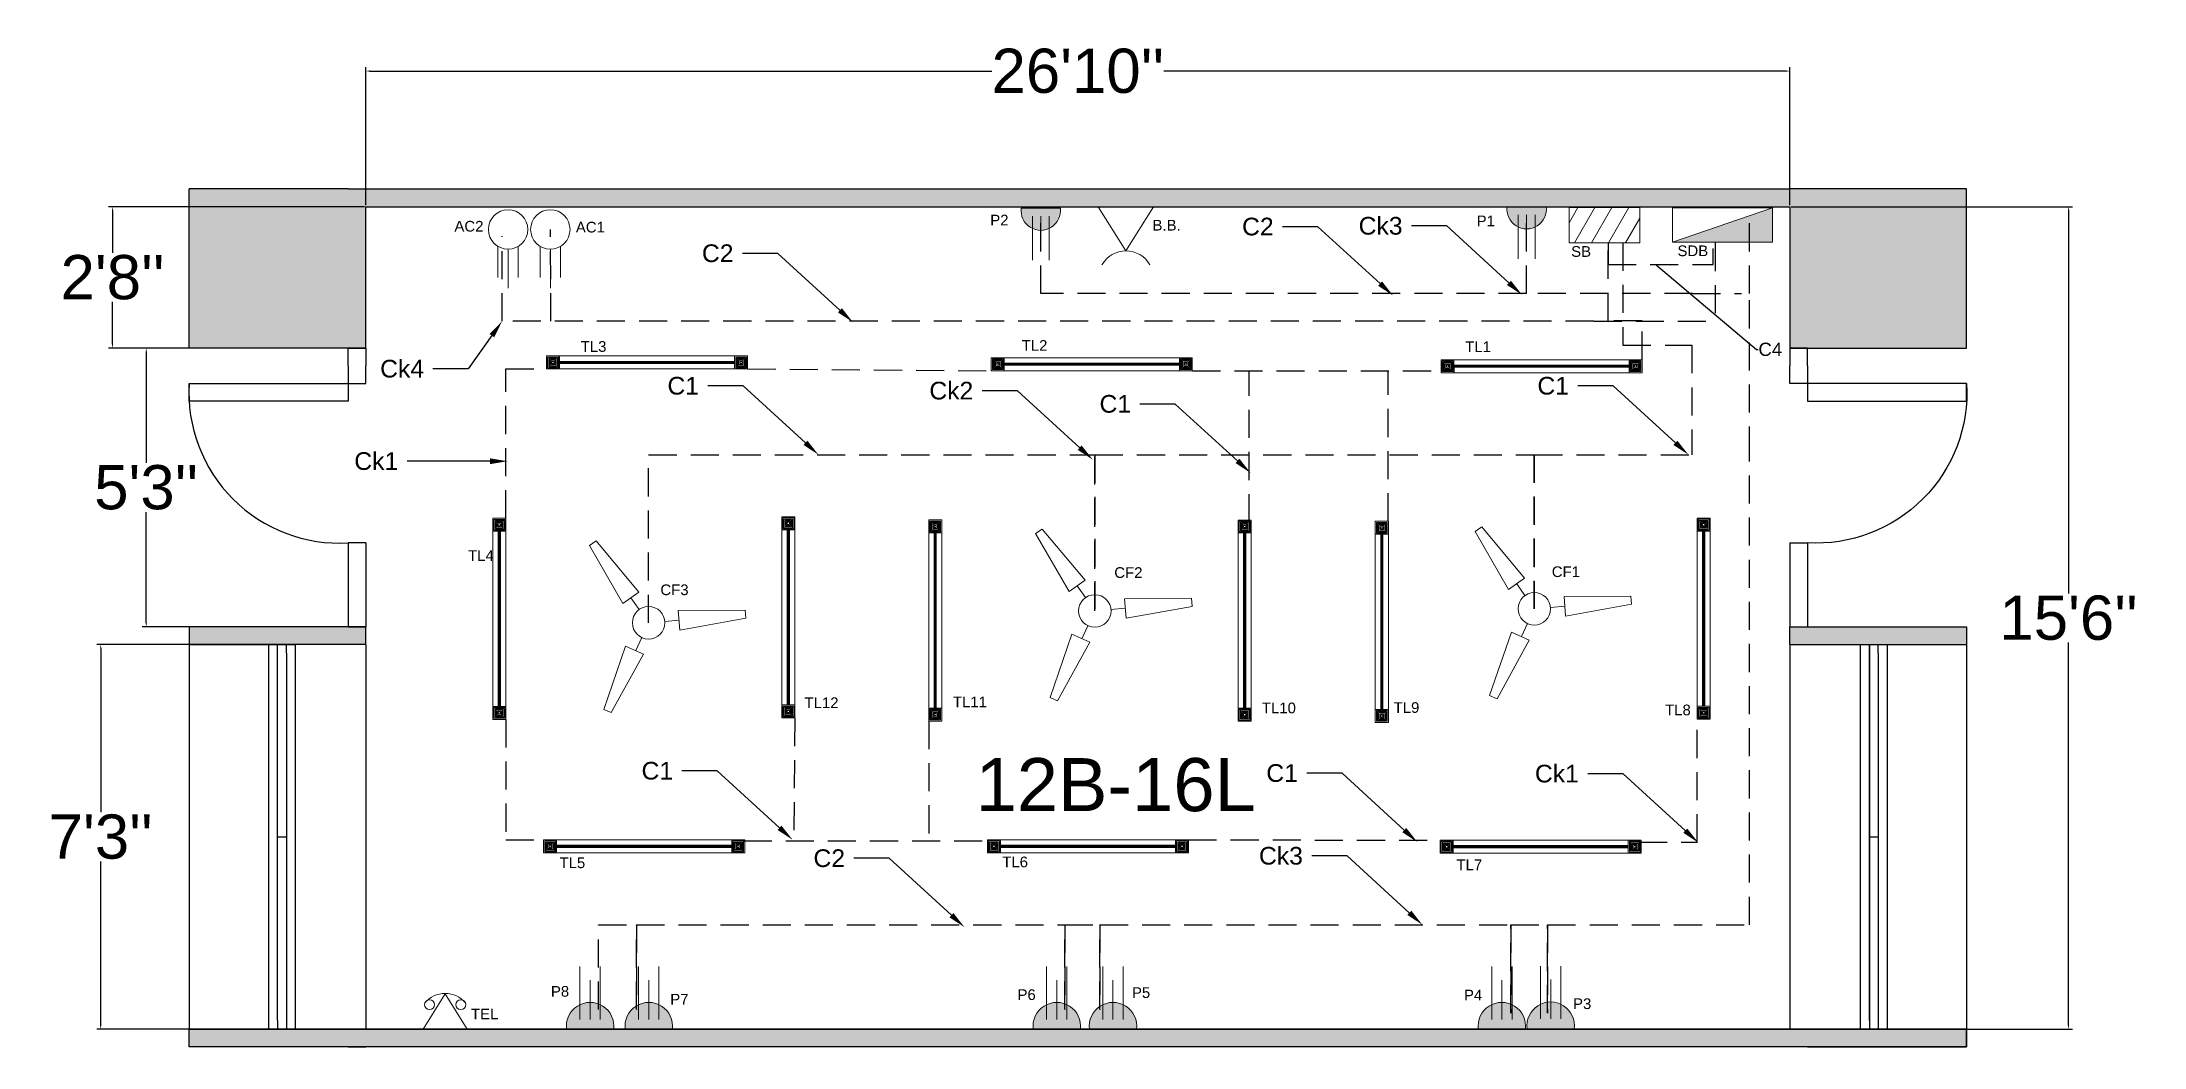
# Model space of a CAD drawing. Header units: feet. Extents: x 1478 to 1954, y 1211 to 1438.
import ezdxf
from ezdxf import colors
from ezdxf.entities.mleader import LeaderData, LeaderLine
from ezdxf.math import Vec2, Vec3

# ---------------------------------------------------------------- set-up
doc = ezdxf.new("R2010")
doc.units = ezdxf.units.FT
doc.header["$MEASUREMENT"] = 0
doc.linetypes.add('HIDDEN', pattern=[9.525, 6.35, -3.175])
for name, color, linetype in [('Beam', 210, 'Continuous'), ('Door', 11, 'Continuous'), ('Hatch', 70, 'Continuous'), ('Text', 7, 'Continuous'), ('Window', 51, 'Continuous'), ('Wire', 33, 'HIDDEN')]:
    doc.layers.add(name, color=color, linetype=linetype)
doc.layers.add('E. Fixture', color=6, linetype='Continuous', lineweight=20)
doc.styles.get("Standard").update_dxf_attribs({"font": 'arial.ttf'})
doc.dimstyles.get("Standard").update_dxf_attribs({"dimscale": 5, "dimtxt": 2, "dimasz": 0.18, "dimexe": 0.18, "dimexo": 0.0625, "dimgap": 0.09, "dimtad": 0, "dimtih": 1, "dimtoh": 1, "dimdec": 4, "dimzin": 0, "dimdsep": 46, "dimtxsty": 'Standard', "dimcen": 0.09, "dimadec": 0, "dimazin": 0, "dimtfac": 1, "dimtdec": 4, "dimtofl": 0, "dimtmove": 0, "dimatfit": 3, "dimfxl": 1, "dimtolj": 1, "dimtzin": 0, "dimarcsym": 0})

# ---------------------------------------------------------------- blocks, each defined once
blk = doc.blocks.new('Window')
at = {"layer": 'Window'}
for p, q in [((1999.72, 1649.65), (2086.72, 1649.65)), ((1999.72, 1643.65), (1999.72, 1649.65)), ((2086.72, 1649.65), (2086.72, 1643.65)), ((2001.72, 1647.65), (1999.72, 1647.65)), ((2001.72, 1645.65), (1999.72, 1645.65)), ((2001.72, 1647.65), (2084.72, 1647.65)), ((2084.72, 1645.65), (2001.72, 1645.65)), ((2043.22, 1647.65), (2043.22, 1645.65)), ((2084.72, 1647.65), (2086.72, 1647.65)), ((2084.72, 1645.65), (2086.72, 1645.65)), ((2086.72, 1643.65), (1999.72, 1643.65))]:
    blk.add_line(p, q, dxfattribs=at)
blk = doc.blocks.new('Door')
at = {"layer": 'Door'}
for p, q in [((2234.44, 1726.24), (2234.44, 1730.25)), ((2234.44, 1730.25), (2238.44, 1730.25)), ((2234.44, 1726.24), (2234.44, 1722.24)), ((2238.44, 1730.25), (2238.44, 1726.24)), ((2238.44, 1722.24), (2238.44, 1726.24)), ((2198.44, 1718.24), (2198.44, 1722.24)), ((2198.44, 1722.24), (2234.44, 1722.24)), ((2234.44, 1722.24), (2238.44, 1722.24)), ((2234.44, 1722.24), (2234.44, 1718.24)), ((2234.44, 1718.24), (2198.44, 1718.24)), ((2238.44, 1686.24), (2234.44, 1686.24)), ((2234.44, 1686.24), (2234.44, 1682.24)), ((2238.44, 1686.24), (2238.44, 1682.24)), ((2234.44, 1682.24), (2234.44, 1667.25)), ((2238.44, 1682.24), (2238.44, 1667.25)), ((2238.44, 1667.25), (2234.44, 1667.25))]:
    blk.add_line(p, q, dxfattribs=at)
blk.add_arc((2232.44, 1720.24), 34.06, 176.6335, 273.3665, dxfattribs=at)
blk = doc.blocks.new('05')
at = {"layer": 'E. Fixture'}
blk.add_hatch(color=256, dxfattribs=at).paths.add_polyline_path([(27124.32, -3822.56), (27124.32, -3814.56, 1.138442)])
for p, q in [((27122.65, -3816.83), (27113.67, -3816.83)), ((27124.32, -3822.56), (27124.32, -3814.56)), ((27122.65, -3820.28), (27113.67, -3820.28)), ((27122.65, -3818.56), (27115.97, -3818.56))]:
    blk.add_line(p, q, dxfattribs=at)
blk.add_arc((27123.8, -3818.56), 4.03, 82.5917, 277.4083, dxfattribs=at)
blk = doc.blocks.new('ty')
at = {"layer": 'E. Fixture'}
for p, q in [((26271.05, -3659.09), (26277.05, -3655.34)), ((26277.05, -3662.84), (26277.05, -3655.34)), ((26271.05, -3659.09), (26277.05, -3662.84))]:
    blk.add_line(p, q, dxfattribs=at)
for centre in [(26272.88, -3656.43), (26272.88, -3661.74)]:
    blk.add_circle(centre, 0.844, dxfattribs=at)
blk.add_arc((26275.48, -3659.09), 4.5, 130.0197, 229.9803, dxfattribs=at)
blk = doc.blocks.new('C')
at = {"layer": 'E. Fixture'}
blk.add_hatch(color=256, dxfattribs=at).paths.add_polyline_path([(27131.11, -3595.1), (27140.34, -3595.1), (27140.34, -3591.94)])
blk.add_line((27140.34, -3591.94), (27131.11, -3595.1), dxfattribs=at)
blk.add_lwpolyline([(27131.11, -3591.94), (27140.34, -3591.94), (27140.34, -3595.1), (27131.11, -3595.1), (27131.11, -3591.94)], dxfattribs=at)
blk = doc.blocks.new('*D23')
at = {"color": 0, "lineweight": -2, "transparency": 16777216}
for p, q in [((1873.97, 1401.01), (1937.61, 1401.01)), ((1936.71, 1400.11), (1936.71, 1313.56)), ((1936.7, 1215.91), (1936.71, 1302.45)), ((1873.96, 1215.01), (1937.6, 1215.01))]:
    blk.add_line(p, q, dxfattribs=at)
at = {"color": 0, "transparency": 16777216}
for points in [[(1936.56, 1400.11), (1936.86, 1400.11), (1936.71, 1401.01)], [(1936.55, 1215.91), (1936.85, 1215.91), (1936.7, 1215.01)]]:
    blk.add_solid(points, dxfattribs=at)
at = {"layer": 'Defpoints', "color": 0, "transparency": 16777216}
for p in [(1873.66, 1401.01), (1873.65, 1215.01), (1936.7, 1215.01)]:
    blk.add_point(p, dxfattribs=at)
at = {"color": 0, "transparency": 16777216, "insert": (1936.71, 1308.01), "char_height": 10, "attachment_point": 5}
blk.add_mtext("\\A1;15'6''", dxfattribs=at)
blk = doc.blocks.new('*D24')
at = {"color": 0, "lineweight": -2, "transparency": 16777216}
for p, q in [((1551.66, 1401.32), (1551.66, 1432.57)), ((1552.56, 1431.67), (1693.2, 1431.67)), ((1872.76, 1431.67), (1732.11, 1431.67)), ((1873.66, 1401.32), (1873.66, 1432.57))]:
    blk.add_line(p, q, dxfattribs=at)
at = {"color": 0, "transparency": 16777216}
for points in [[(1552.56, 1431.82), (1552.56, 1431.52), (1551.66, 1431.67)], [(1872.76, 1431.82), (1872.76, 1431.52), (1873.66, 1431.67)]]:
    blk.add_solid(points, dxfattribs=at)
at = {"layer": 'Defpoints', "color": 0, "transparency": 16777216}
for p in [(1873.66, 1431.67), (1551.66, 1401.01), (1873.66, 1401.01)]:
    blk.add_point(p, dxfattribs=at)
at = {"color": 0, "transparency": 16777216, "insert": (1712.66, 1431.67), "char_height": 10, "attachment_point": 5}
blk.add_mtext("\\A1;26'10''", dxfattribs=at)
blk = doc.blocks.new('*D25')
at = {"color": 0, "lineweight": -2, "transparency": 16777216}
for p, q in [((1551.34, 1401.01), (1493.45, 1401.01)), ((1494.35, 1400.11), (1494.35, 1390.57)), ((1494.35, 1369.91), (1494.35, 1379.46)), ((1551.34, 1369.01), (1493.45, 1369.01))]:
    blk.add_line(p, q, dxfattribs=at)
at = {"color": 0, "transparency": 16777216}
for points in [[(1494.2, 1400.11), (1494.5, 1400.11), (1494.35, 1401.01)], [(1494.2, 1369.91), (1494.5, 1369.91), (1494.35, 1369.01)]]:
    blk.add_solid(points, dxfattribs=at)
at = {"layer": 'Defpoints', "color": 0, "transparency": 16777216}
for p in [(1551.66, 1401.01), (1494.35, 1369.01), (1551.66, 1369.01)]:
    blk.add_point(p, dxfattribs=at)
at = {"color": 0, "transparency": 16777216, "insert": (1494.35, 1385.01), "char_height": 10, "attachment_point": 5}
blk.add_mtext("\\A1;2'8''", dxfattribs=at)
blk = doc.blocks.new('*D26')
at = {"color": 0, "lineweight": -2, "transparency": 16777216}
for p, q in [((1551.34, 1302.01), (1490.76, 1302.01)), ((1491.66, 1301.11), (1491.66, 1264.07)), ((1491.66, 1215.91), (1491.66, 1252.95)), ((1551.34, 1215.01), (1490.76, 1215.01))]:
    blk.add_line(p, q, dxfattribs=at)
at = {"color": 0, "transparency": 16777216}
for points in [[(1491.51, 1301.11), (1491.81, 1301.11), (1491.66, 1302.01)], [(1491.51, 1215.91), (1491.81, 1215.91), (1491.66, 1215.01)]]:
    blk.add_solid(points, dxfattribs=at)
at = {"layer": 'Defpoints', "color": 0, "transparency": 16777216}
for p in [(1551.66, 1302.01), (1491.66, 1215.01), (1551.66, 1215.01)]:
    blk.add_point(p, dxfattribs=at)
at = {"color": 0, "transparency": 16777216, "insert": (1491.66, 1258.51), "char_height": 10, "attachment_point": 5}
blk.add_mtext("\\A1;7'3''", dxfattribs=at)
blk = doc.blocks.new('*D27')
at = {"color": 0, "lineweight": -2, "transparency": 16777216}
for p, q in [((1551.34, 1369.01), (1501.06, 1369.01)), ((1501.96, 1368.11), (1501.96, 1343.07)), ((1501.96, 1306.91), (1501.96, 1331.95)), ((1551.34, 1306.01), (1501.06, 1306.01))]:
    blk.add_line(p, q, dxfattribs=at)
at = {"color": 0, "transparency": 16777216}
for points in [[(1501.81, 1368.11), (1502.11, 1368.11), (1501.96, 1369.01)], [(1501.81, 1306.91), (1502.11, 1306.91), (1501.96, 1306.01)]]:
    blk.add_solid(points, dxfattribs=at)
at = {"layer": 'Defpoints', "color": 0, "transparency": 16777216}
for p in [(1551.66, 1369.01), (1501.96, 1306.01), (1551.66, 1306.01)]:
    blk.add_point(p, dxfattribs=at)
at = {"color": 0, "transparency": 16777216, "insert": (1501.96, 1337.51), "char_height": 10, "attachment_point": 5}
blk.add_mtext("\\A1;5'3''", dxfattribs=at)
blk = doc.blocks.new('oo')
at = {"layer": 'E. Fixture', "lineweight": 15}
for p, q in [((755.23, 589.1), (809.18, 589.1)), ((755.23, 589.03), (809.18, 589.03)), ((755.23, 588.97), (809.18, 588.97)), ((755.23, 588.9), (809.18, 588.9)), ((755.23, 588.77), (809.18, 588.77)), ((755.23, 588.63), (809.18, 588.63)), ((755.23, 588.57), (809.18, 588.57)), ((755.23, 588.5), (809.18, 588.5)), ((755.23, 588.43), (809.18, 588.43)), ((755.23, 588.43), (809.18, 588.43))]:
    blk.add_line(p, q, dxfattribs=at)
at = {"layer": 'E. Fixture', "color": 5, "lineweight": 15}
blk.add_lwpolyline([(751.23, 590.77), (813.18, 590.77), (813.18, 586.76), (751.23, 586.76), (751.23, 590.77)], dxfattribs=at)
at = {"layer": 'Hatch', "lineweight": 15}
for points in [[(751.23, 590.77), (755.23, 590.77), (755.23, 586.76), (751.23, 586.76)], [(751.56, 590.43), (754.89, 590.43), (754.89, 587.1), (751.56, 587.1)], [(751.89, 590.1), (754.56, 590.1), (754.56, 587.43), (751.89, 587.43)], [(752.23, 589.77), (754.23, 589.77), (754.23, 587.76), (752.23, 587.76)], [(752.56, 589.43), (753.89, 589.43), (753.89, 588.1), (752.56, 588.1)], [(813.18, 590.77), (809.18, 590.77), (809.18, 586.76), (813.18, 586.76)], [(812.85, 590.43), (809.51, 590.43), (809.51, 587.1), (812.85, 587.1)], [(812.52, 590.1), (809.85, 590.1), (809.85, 587.43), (812.52, 587.43)], [(812.18, 589.77), (810.18, 589.77), (810.18, 587.76), (812.18, 587.76)], [(811.85, 589.43), (810.52, 589.43), (810.52, 588.1), (811.85, 588.1)], [(752.89, 589.1), (753.56, 589.1), (753.56, 588.43), (752.89, 588.43)], [(811.52, 589.1), (810.85, 589.1), (810.85, 588.43), (811.52, 588.43)]]:
    blk.add_lwpolyline(points, close=True, dxfattribs=at)
blk = doc.blocks.new('S')
at = {"layer": 'E. Fixture'}
for p, q in [((27102.47, -3564.52), (27101.37, -3580.67)), ((27104.44, -3564.49), (27102.47, -3564.52)), ((27104.44, -3564.49), (27106.12, -3580.63)), ((27106.12, -3580.63), (27101.37, -3580.67)), ((27103.45, -3584.14), (27103.45, -3580.66)), ((27082.54, -3599.02), (27095.82, -3589.69)), ((27095.82, -3589.69), (27098.17, -3593.81)), ((27100.04, -3590.05), (27097.02, -3591.79)), ((27106.86, -3590.05), (27109.88, -3591.79)), ((27111.08, -3589.69), (27108.73, -3593.81)), ((27124.36, -3599.02), (27111.08, -3589.69)), ((27083.52, -3600.72), (27098.17, -3593.81)), ((27123.38, -3600.72), (27108.73, -3593.81)), ((27082.54, -3599.02), (27083.52, -3600.72)), ((27124.36, -3599.02), (27123.38, -3600.72))]:
    blk.add_line(p, q, dxfattribs=at)
blk.add_circle((27103.45, -3588.08), 3.94, dxfattribs=at)

msp = doc.modelspace()

# ---------------------------------------------------------------- hatches: boundary and pattern name
at = {"layer": 'E. Fixture', "lineweight": 5}
h = msp.add_hatch(dxfattribs=at)
h.set_pattern_fill('ANSI31', color=256, scale=26.668912, angle=15, style=0)
h.set_pattern_definition([(60, (-69007.819, 8831.1427), (-2.88699442, 1.666807), [])])
h.paths.add_polyline_path([(1823.73263, 1392.85216), (1839.73398, 1392.85216), (1839.73398, 1400.85283), (1823.73263, 1400.85283)])
at = {"layer": 'Hatch'}
h = msp.add_hatch(color=256, dxfattribs=at)
h.dxf.hatch_style = 1
h.paths.add_polyline_path([(1551.657, 1401.01191), (1873.657, 1401.01191), (1873.657, 1369.01191), (1877.657, 1369.01191), (1913.657, 1369.01191), (1913.657, 1405.01191), (1879.9238, 1405.01191), (1877.657, 1405.01191), (1873.657, 1405.01191), (1551.657, 1405.01191), (1547.657, 1405.01191), (1511.65558, 1405.01191), (1511.65607, 1369.01191), (1547.65558, 1369.01191), (1551.657, 1369.01191), (1551.657, 1372.01191)])
h = msp.add_hatch(color=256, dxfattribs=at)
h.dxf.hatch_style = 1
h.paths.add_polyline_path([(1913.657, 1306.01191), (1877.657, 1306.01191), (1873.657, 1306.01191), (1873.65662, 1302.01191), (1913.657, 1302.01191)])
h.paths.add_polyline_path([(1551.657, 1306.01191), (1547.657, 1306.01191), (1511.657, 1306.01191), (1511.657, 1302.01191), (1529.657, 1302.01191), (1535.657, 1302.01191), (1551.657, 1302.01191)])
h = msp.add_hatch(color=256, dxfattribs=at)
h.dxf.hatch_style = 1
h.paths.add_polyline_path([(1913.657, 1215.01191), (1895.65595, 1215.01191), (1895.65595, 1215.01105), (1889.65595, 1215.01105), (1511.657, 1215.01191), (1511.657, 1211.01191), (1913.657, 1211.01191)])

# ---------------------------------------------------------------- linework, layer by layer
for p, q in [((1547.657, 1405.01191), (1547.657, 1405.01191)), ((1547.657, 1405.01191), (1551.657, 1405.01191)), ((1551.657, 1405.01191), (1873.657, 1405.01191)), ((1877.657, 1405.01191), (1873.657, 1405.01191)), ((1551.657, 1401.01191), (1873.657, 1401.01191)), ((1551.657, 1372.01191), (1551.657, 1401.01191)), ((1873.657, 1401.01191), (1873.657, 1369.01191)), ((1551.657, 1369.01191), (1551.657, 1372.01191)), ((1547.657, 1369.01191), (1551.657, 1369.01191)), ((1873.657, 1369.01191), (1877.657, 1369.01191)), ((1547.657, 1306.01191), (1511.657, 1306.01191)), ((1511.657, 1306.01191), (1511.657, 1302.01191)), ((1547.657, 1306.01191), (1551.657, 1306.01191)), ((1551.657, 1302.01191), (1551.657, 1306.01191)), ((1873.65662, 1302.01191), (1873.657, 1306.01191)), ((1873.657, 1306.01191), (1877.657, 1306.01191)), ((1877.657, 1306.01191), (1913.657, 1306.01191)), ((1913.657, 1306.01191), (1913.657, 1302.01191)), ((1511.657, 1302.01191), (1529.657, 1302.01191)), ((1529.657, 1215.01191), (1529.657, 1302.01191)), ((1551.657, 1302.01191), (1529.657, 1302.01191)), ((1873.65662, 1302.01191), (1913.657, 1302.01191)), ((1891.65662, 1302.01199), (1891.657, 1215.01199)), ((1511.657, 1211.01191), (1511.657, 1215.01191)), ((1529.657, 1215.01191), (1511.657, 1215.01191)), ((1511.657, 1215.01191), (1913.657, 1215.01191)), ((1511.657, 1211.01191), (1511.657, 1215.01191)), ((1551.657, 1215.01191), (1535.65741, 1215.01107)), ((1873.657, 1215.01191), (1551.657, 1215.01191)), ((1913.657, 1215.01191), (1873.657, 1215.01191)), ((1913.657, 1211.01191), (1913.657, 1215.01191)), ((1913.657, 1215.01191), (1913.657, 1211.01191)), ((1547.657, 1211.01191), (1511.657, 1211.01191)), ((1913.657, 1211.01191), (1511.657, 1211.01191)), ((1547.657, 1211.01191), (1551.657, 1211.01191)), ((1873.657, 1211.01191), (1551.657, 1211.01191)), ((1877.657, 1211.01191), (1873.657, 1211.01191)), ((1877.657, 1211.01191), (1913.657, 1211.01191))]:
    msp.add_line(p, q)
at = {"layer": 'Beam'}
for p, q in [((1547.657, 1405.01191), (1511.65558, 1405.01191)), ((1511.65607, 1369.01191), (1511.65558, 1405.01191)), ((1879.9238, 1405.01191), (1877.657, 1405.01191)), ((1913.657, 1405.01191), (1879.9238, 1405.01191)), ((1913.657, 1369.01191), (1913.657, 1405.01191)), ((1547.65558, 1369.01191), (1511.65607, 1369.01191)), ((1877.657, 1369.01191), (1913.657, 1369.01191)), ((1511.657, 1302.01191), (1511.657, 1215.01191)), ((1551.657, 1302.01107), (1551.657, 1215.01191)), ((1873.65662, 1302.01191), (1873.64838, 1215.01191)), ((1913.657, 1302.01191), (1913.657, 1215.01191))]:
    msp.add_line(p, q, dxfattribs=at)
at = {"layer": 'E. Fixture', "lineweight": 5}
for p, q in [((1729.7666, 1401.01191), (1717.26555, 1401.01191)), ((1723.51608, 1391.01107), (1717.26555, 1401.01191)), ((1723.51608, 1391.01107), (1729.7666, 1401.01191)), ((1581.48844, 1391.99794), (1581.48844, 1385.01938)), ((1583.78943, 1391.40516), (1583.78943, 1382.59352)), ((1586.09043, 1391.99794), (1586.09043, 1385.01938)), ((1591.04919, 1391.99794), (1591.04919, 1385.01938)), ((1593.35019, 1391.40516), (1593.35019, 1382.59352)), ((1595.65118, 1391.99794), (1595.65118, 1385.01938))]:
    msp.add_line(p, q, dxfattribs=at)
msp.add_lwpolyline([(1823.73263, 1400.85283), (1839.73398, 1400.85283), (1839.73398, 1392.85216), (1823.73263, 1392.85216)], close=True, dxfattribs=at)
for centre in [(1583.78943, 1395.86215), (1593.35019, 1395.86215)]:
    msp.add_circle(centre, 4.45698, dxfattribs=at)
msp.add_arc((1723.51608, 1384.76054), 6.25053, 30, 150, dxfattribs=at)
at = {"layer": 'Wire', "color": 52, "true_color": 0xc8c92d}
for p, q in [((1704.27099, 1381.37583), (1704.27099, 1398.84346)), ((1814.14813, 1381.37583), (1814.14813, 1399.16515)), ((1864.56307, 1381.37583), (1864.56307, 1399.16515)), ((1814.14813, 1381.37583), (1704.27099, 1381.37583)), ((1832.57077, 1381.37583), (1814.14813, 1381.37583)), ((1851.65387, 1381.37583), (1832.57077, 1381.37583)), ((1851.65387, 1381.37583), (1862.76826, 1381.37583)), ((1864.56307, 1344.92062), (1864.56307, 1381.37583)), ((1716.48454, 1344.92062), (1716.48454, 1309.60112)), ((1815.88159, 1344.92062), (1815.88159, 1310.0808)), ((1864.56307, 1238.63964), (1864.56307, 1344.92062)), ((1604.24738, 1219.4689), (1604.24738, 1238.63964)), ((1604.24738, 1238.63964), (1612.80627, 1238.63964)), ((1612.80627, 1238.63964), (1612.80627, 1219.4689)), ((1612.80627, 1219.4689), (1612.80627, 1238.63964)), ((1612.80627, 1238.63964), (1709.68933, 1238.63964)), ((1709.68933, 1238.63964), (1709.68933, 1219.4689)), ((1709.68933, 1219.4689), (1709.68933, 1238.63964)), ((1709.68933, 1238.63964), (1717.6547, 1238.63964)), ((1717.6547, 1238.63964), (1717.6547, 1219.4689)), ((1717.6547, 1219.4689), (1717.6547, 1238.63964)), ((1717.6547, 1238.63964), (1810.55534, 1238.63964)), ((1810.55534, 1238.63964), (1810.55534, 1218.64903)), ((1810.55534, 1218.64903), (1810.55534, 1238.63964)), ((1810.55534, 1238.63964), (1818.88174, 1238.63964)), ((1818.88174, 1238.63964), (1818.88174, 1218.64903)), ((1818.88174, 1218.64903), (1818.88174, 1238.63964)), ((1818.88174, 1238.63964), (1864.56307, 1238.63964))]:
    msp.add_line(p, q, dxfattribs=at)
at = {"layer": 'Wire', "color": 114, "true_color": 0x139b48}
for p, q in [((1582.43857, 1375.11012), (1582.43857, 1394.3093)), ((1593.49934, 1375.11012), (1593.35019, 1395.86215)), ((1856.81615, 1392.80489), (1856.81615, 1375.06284)), ((1829.30821, 1375.11012), (1582.43857, 1375.11012)), ((1829.30821, 1375.11012), (1857.10622, 1375.11012))]:
    msp.add_line(p, q, dxfattribs=at)
at = {"layer": 'Wire'}
for p, q in [((1832.57077, 1375.2065), (1832.57077, 1392.85216)), ((1840.24697, 1375.2065), (1832.57077, 1375.2065)), ((1840.24697, 1366.40045), (1840.24697, 1375.2065)), ((1583.2965, 1330.55438), (1583.2965, 1364.3121)), ((1583.2965, 1364.3121), (1592.49019, 1364.3121)), ((1595.42609, 1365.92684), (1595.42609, 1367.24799)), ((1637.96031, 1364.3121), (1693.07129, 1363.91976)), ((1694.04992, 1365.87703), (1694.04992, 1366.85566)), ((1797.71275, 1364.68784), (1797.71275, 1363.46455)), ((1738.54141, 1363.91976), (1794.77685, 1363.91976)), ((1751.36791, 1329.67591), (1751.36791, 1363.91976)), ((1782.86532, 1329.86759), (1782.86532, 1363.91976)), ((1583.2965, 1285.08426), (1583.2965, 1257.83513)), ((1648.62958, 1285.40158), (1648.38492, 1257.59047)), ((1678.92817, 1284.70607), (1678.92817, 1257.59047)), ((1852.69705, 1257.28555), (1852.69705, 1285.09456)), ((1583.2965, 1257.83513), (1591.83914, 1257.83513)), ((1637.0646, 1257.59047), (1692.20595, 1257.59047)), ((1737.67607, 1257.83513), (1794.60606, 1257.77487)), ((1839.58686, 1257.28555), (1852.69705, 1257.28555))]:
    msp.add_line(p, q, dxfattribs=at)
at = {"layer": 'Wire', "color": 152, "true_color": 0x2776bb}
for p, q in [((1832.57077, 1392.85216), (1832.57077, 1387.90005)), ((1856.30725, 1387.90005), (1856.30725, 1391.58618)), ((1832.57077, 1387.90005), (1856.30725, 1387.90005))]:
    msp.add_line(p, q, dxfattribs=at)
at = {"layer": 'Wire', "color": 240, "true_color": 0xed1f24}
for p, q in [((1835.91436, 1392.85216), (1835.91436, 1369.68191)), ((1835.91436, 1369.68191), (1851.4961, 1369.68191)), ((1851.4961, 1369.68191), (1851.4961, 1344.92062))]:
    msp.add_line(p, q, dxfattribs=at)
at = {"layer": 'Wire', "color": 242, "true_color": 0xcd2027}
for p, q in [((1615.57067, 1306.9229), (1615.57067, 1344.92062)), ((1615.57067, 1344.92062), (1716.48454, 1344.92062)), ((1716.48454, 1309.60112), (1716.48454, 1344.92062)), ((1716.48454, 1344.92062), (1815.88159, 1344.92062)), ((1815.88159, 1310.0808), (1815.88159, 1344.92062)), ((1815.88159, 1344.92062), (1851.65387, 1344.92062))]:
    msp.add_line(p, q, dxfattribs=at)

# ---------------------------------------------------------------- block references
at = {"lineweight": 5, "xscale": 0.7339130984018275, "yscale": 0.7339130984018275, "zscale": 0.7339130984018275}
for p, rotation in [((2189.29508, 1797.88242), 180), ((2289.87617, 1797.49009), 180), ((2391.58173, 1797.03488), 180), ((1149.72617, 1881.88914), 270), ((1215.05925, 1882.20647), 270), ((1248.29374, 1881.51095), 270), ((1318.2869, 1881.49999), 270), ((1349.29499, 1881.20235), 270), ((1422.06262, 1881.89944), 270), ((2188.64402, 1688.46956), 180), ((2289.01083, 1688.46956), 180), ((2391.41094, 1688.4093), 180)]:
    msp.add_blockref('oo', p, dxfattribs=dict(at, rotation=rotation))
at = {"layer": 'E. Fixture', "lineweight": 5}
for name, p, xscale, yscale, zscale, rotation in [('05', (-2515.01352, -28570.10803), 1.104941823945164, 1.10494182394215, 1.104941823943994, 90), ('05', (-2405.13638, -28569.78634), 1.104941823945164, 1.10494182394215, 1.104941823943994, 90), ('S', (23236.59029, -12379.70728), 0.9328899073252835, 0.9328899073202854, 0.932889907319976, 155.0800922591944), ('S', (23335.98734, -12379.2276), 0.9328899073252835, 0.9328899073202854, 0.932889907319976, 155.0800922591944), ('S', (23135.67642, -12382.3855), 0.9328899073252835, 0.9328899073202854, 0.932889907319976, 155.0800922591944), ('05', (6694.18761, 37383.8204), 1.33344560569094, 1.333445605687302, 1.333445605689528, 270), ('05', (6707.45684, 37383.8204), 1.33344560569094, 1.333445605687302, 1.333445605689528, 270), ('05', (6799.72461, 37383.8204), 1.33344560569094, 1.333445605687302, 1.333445605689528, 270), ('05', (6812.43631, 37383.8204), 1.33344560569094, 1.333445605687302, 1.333445605689528, 270), ('05', (6900.37214, 37383.8204), 1.33344560569094, 1.333445605687302, 1.333445605689528, 270), ('05', (6911.42698, 37383.91924), 1.33344560569094, 1.333445605687302, 1.333445605689528, 270), ('ty', (6448.76166, 36254.03376), 1.33344560569094, 1.333445605687302, 1.333445605689528, 270)]:
    msp.add_blockref(name, p, dxfattribs=dict(at, xscale=xscale, yscale=yscale, zscale=zscale, rotation=rotation))
at = {"layer": 'Window'}
msp.add_blockref('Door', (-686.78122, -361.2418), dxfattribs=at)
at = {"layer": 'Window', "xscale": -1}
msp.add_blockref('Door', (4112.09521, -361.24181), dxfattribs=at)
at = {"layer": 'Window', "rotation": 90}
for p in [(3179.30946, -784.70359), (3539.30841, -784.70445)]:
    msp.add_blockref('Window', p, dxfattribs=at)
at = {"layer": 'Wire', "lineweight": 5, "xscale": 2.443750000005821, "yscale": 2.443750000005821, "zscale": 2.44375}
msp.add_blockref('C', (-64454.48815, 10178.52716), dxfattribs=at)

# ---------------------------------------------------------------- texts
at = {"color": 0}
for s, p in [('AC2', (1571.65501, 1395.37737)), ('AC1', (1599.11742, 1395.17148)), ('P2', (1692.83876, 1396.76574)), ('P1', (1802.84176, 1396.58215))]:
    msp.add_text(s, height=2.41872, dxfattribs=at).set_placement(p)
at = {"color": 0, "char_height": 2.41872, "width": 3.4145028, "attachment_point": 1}
for s, insert in [('B.B.', (1729.53175, 1398.03314)), ('SB', (1824.21304, 1392.08668)), ('SDB', (1848.25868, 1392.24052)), ('TL3', (1600.2172, 1370.60689)), ('TL2', (1699.94654, 1370.83631)), ('TL1', (1800.245, 1370.56121)), ('TL4', (1574.74628, 1323.32928)), ('CF2', (1720.889, 1319.49002)), ('CF1', (1819.83271, 1319.68503)), ('CF3', (1618.23735, 1315.5898)), ('TL12', (1650.82828, 1290.04336)), ('TL11', (1684.39498, 1290.23837)), ('TL10', (1754.26055, 1288.87329)), ('TL9', (1784.05863, 1288.97245)), ('TL8', (1845.45216, 1288.42883)), ('TL5', (1595.42346, 1253.8677)), ('TL6', (1695.55245, 1254.05305)), ('TL7', (1798.27637, 1253.39974)), ('P8', (1593.47435, 1224.78849)), ('P7', (1620.47235, 1223.02097)), ('P6', (1699.00445, 1224.04627)), ('P5', (1724.88529, 1224.51141)), ('P4', (1799.97306, 1223.95652)), ('P3', (1824.642, 1222.0047)), ('TEL', (1575.39236, 1219.67232))]:
    msp.add_mtext(s, dxfattribs=dict(at, insert=insert))
at = {"layer": 'Text', "insert": (1689.51796, 1276.32692), "char_height": 12, "attachment_point": 1}
msp.add_mtext_dynamic_manual_height_columns('12B-16L', width=120.1324469, gutter_width=60, heights=[0], dxfattribs=at)

# ---------------------------------------------------------------- dimensions: what is measured, and where the dimension line sits
dim = msp.add_linear_dim(base=(1873.657, 1431.67333), p1=(1551.657, 1401.01191), p2=(1873.657, 1401.01191), text="26'10''", dimstyle='Standard')
dim.commit()
dim.dimension.update_dxf_attribs({"geometry": '*D24', "text_midpoint": (1712.657, 1431.67333)})
for base, p1, p2, text, picture, middle in [((1494.34532, 1369.01191), (1551.657, 1401.01191), (1551.657, 1369.01191), "2'8''", '*D25', (1494.34532, 1385.01191)), ((1501.96292, 1306.01191), (1551.657, 1369.01191), (1551.657, 1306.01191), "5'3''", '*D27', (1501.96292, 1337.51191)), ((1491.65676, 1215.01191), (1551.657, 1302.01107), (1551.657, 1215.01191), "7'3''", '*D26', (1491.65676, 1258.51149))]:
    dim = msp.add_linear_dim(base=base, p1=p1, p2=p2, angle=90, text=text, dimstyle='Standard')
    dim.commit()
    dim.dimension.update_dxf_attribs({"geometry": picture, "text_midpoint": middle})
dim = msp.add_aligned_dim(p1=(1873.657, 1401.01191), p2=(1873.64838, 1215.01191), distance=63.05616, text="15'6''", dimstyle='Standard')
dim.commit()
dim.dimension.update_dxf_attribs({"geometry": '*D23', "text_midpoint": (1936.70885, 1308.00899)})

# ---------------------------------------------------------------- leaders
ml = msp.add_multileader_mtext('Standard')
ml.set_content('C2', color=256)
ml.set_leader_properties()
ml.build(insert=Vec2(0, 0))
ctx = ml.context
ctx.base_point, ctx.plane_origin = Vec3(1748.36138, 1396.48348), Vec3(1783.94739, 1380.91263)
ctx.text_align_type = 2
notes = []
notes.append((ctx, [(0, (1, 1, 0), (1766.93164, 1396.48348), (-1, 0), 8, [(0, [(1783.94739, 1380.91263)], 0, [])])]))
ctx.mtext.insert, ctx.mtext.alignment, ctx.mtext.flow_direction = Vec3(1756.93164, 1398.51758), 3, 5
ml = msp.add_multileader_mtext('Standard')
ml.set_content('Ck3', color=256)
ml.set_leader_properties()
ml.build(insert=Vec2(0, 0))
ctx = ml.context
ctx.base_point, ctx.plane_origin = Vec3(1774.67931, 1396.65668), Vec3(1813.10024, 1381.08583)
ctx.text_align_type = 2
notes.append((ctx, [(0, (1, 1, 0), (1796.08449, 1396.65668), (-1, 0), 8, [(0, [(1813.10024, 1381.08583)], 0, [])])]))
ctx.mtext.insert, ctx.mtext.alignment, ctx.mtext.flow_direction = Vec3(1786.08449, 1398.69215), 3, 5
ml = msp.add_multileader_mtext('Standard')
ml.set_content('C2', color=256)
ml.set_leader_properties()
ml.build(insert=Vec2(0, 0))
ctx = ml.context
ctx.base_point, ctx.plane_origin = Vec3(1626.20235, 1390.44989), Vec3(1661.78836, 1374.87905)
ctx.text_align_type = 2
notes.append((ctx, [(0, (1, 1, 0), (1644.77261, 1390.44989), (-1, 0), 8, [(0, [(1661.78836, 1374.87905)], 0, [])])]))
ctx.mtext.insert, ctx.mtext.alignment, ctx.mtext.flow_direction = Vec3(1634.77261, 1392.484), 3, 5
at = {"color": 0}
ml = msp.add_multileader_mtext('Standard', dxfattribs=at)
ml.set_content('C4')
ml.set_leader_properties()
ml.build(insert=Vec2(0, 0))
ml.multileader.update_dxf_attribs({"dogleg_length": 0.36, "arrow_head_size": 0.18})
ctx = ml.context
ctx.base_point, ctx.char_height, ctx.arrow_head_size, ctx.landing_gap_size, ctx.plane_origin = Vec3(1866.47635, 1368.73213), 3, 0.18, 0.09, Vec3(1843.38838, 1387.90005)
notes.append((ctx, [(0, (1, 1, 0), (1866.11635, 1368.73213), (1, 0), 0.36, [(0, [(1843.38838, 1387.90005)], 0, [])])]))
ctx.mtext.insert, ctx.mtext.flow_direction = Vec3(1866.56635, 1370.25771), 5
ml = msp.add_multileader_mtext('Standard')
ml.set_content('Ck4', color=256)
ml.set_leader_properties()
ml.build(insert=Vec2(0, 0))
ctx = ml.context
ctx.base_point, ctx.plane_origin = Vec3(1553.4037, 1364.34963), Vec3(1591.80827, 1348.77878)
ctx.text_align_type = 2
notes.append((ctx, [(0, (1, 1, 0), (1574.79252, 1364.34963), (-1, 0), 8, [(0, [(1582.43857, 1375.11012)], 0, [])])]))
ctx.mtext.insert, ctx.mtext.alignment, ctx.mtext.flow_direction = Vec3(1564.79252, 1366.38373), 3, 5
ml = msp.add_multileader_mtext('Standard')
ml.set_content('C1', color=256)
ml.set_leader_properties()
ml.build(insert=Vec2(0, 0))
ctx = ml.context
ctx.base_point, ctx.plane_origin = Vec3(1619.13684, 1360.49146), Vec3(1653.99161, 1344.92062)
ctx.text_align_type = 2
notes.append((ctx, [(0, (1, 1, 0), (1636.97585, 1360.49146), (-1, 0), 8, [(0, [(1653.99161, 1344.92062)], 0, [])])]))
ctx.mtext.insert, ctx.mtext.alignment, ctx.mtext.flow_direction = Vec3(1626.97585, 1362.52557), 3, 5
ml = msp.add_multileader_mtext('Standard')
ml.set_content('Ck2', color=256)
ml.set_leader_properties()
ml.build(insert=Vec2(0, 0))
ctx = ml.context
ctx.base_point, ctx.plane_origin = Vec3(1677.63554, 1359.38562), Vec3(1716.01555, 1343.81478)
ctx.text_align_type = 2
notes.append((ctx, [(0, (1, 1, 0), (1698.99979, 1359.38562), (-1, 0), 8, [(0, [(1716.01555, 1343.81478)], 0, [])])]))
ctx.mtext.insert, ctx.mtext.alignment, ctx.mtext.flow_direction = Vec3(1688.99979, 1361.41973), 3, 5
ml = msp.add_multileader_mtext('Standard')
ml.set_content('C1', color=256)
ml.set_leader_properties()
ml.build(insert=Vec2(0, 0))
ctx = ml.context
ctx.base_point, ctx.plane_origin = Vec3(1815.88159, 1360.49146), Vec3(1850.73636, 1344.92062)
ctx.text_align_type = 2
notes.append((ctx, [(0, (1, 1, 0), (1833.72061, 1360.49146), (-1, 0), 8, [(0, [(1850.73636, 1344.92062)], 0, [])])]))
ctx.mtext.insert, ctx.mtext.alignment, ctx.mtext.flow_direction = Vec3(1823.72061, 1362.52557), 3, 5
ml = msp.add_multileader_mtext('Standard')
ml.set_content('C1', color=256)
ml.set_leader_properties()
ml.build(insert=Vec2(0, 0))
ctx = ml.context
ctx.base_point, ctx.plane_origin = Vec3(1716.84729, 1356.3922), Vec3(1751.70206, 1340.82136)
ctx.text_align_type = 2
notes.append((ctx, [(0, (1, 1, 0), (1734.68631, 1356.3922), (-1, 0), 8, [(0, [(1751.70206, 1340.82136)], 0, [])])]))
ctx.mtext.insert, ctx.mtext.alignment, ctx.mtext.flow_direction = Vec3(1724.68631, 1358.42631), 3, 5
ml = msp.add_multileader_mtext('Standard')
ml.set_content('Ck1', color=256)
ml.set_leader_properties()
ml.build(insert=Vec2(0, 0))
ctx = ml.context
ctx.base_point, ctx.plane_origin = Vec3(1548.31136, 1343.45327), Vec3(1583.66919, 1343.45327)
ctx.text_align_type = 2
notes.append((ctx, [(0, (1, 1, 0), (1568.94437, 1343.45327), (-1, 0), 8, [(0, [(1583.66919, 1343.45327)], 0, [])])]))
ctx.mtext.insert, ctx.mtext.alignment, ctx.mtext.flow_direction = Vec3(1558.94437, 1345.48738), 3, 5
ml = msp.add_multileader_mtext('Standard')
ml.set_content('C1', color=256)
ml.set_leader_properties()
ml.build(insert=Vec2(0, 0))
ctx = ml.context
ctx.base_point, ctx.plane_origin = Vec3(1613.27472, 1273.43597), Vec3(1648.12949, 1257.86513)
ctx.text_align_type = 2
notes.append((ctx, [(0, (1, 1, 0), (1631.11374, 1273.43597), (-1, 0), 8, [(0, [(1648.12949, 1257.86513)], 0, [])])]))
ctx.mtext.insert, ctx.mtext.alignment, ctx.mtext.flow_direction = Vec3(1621.11374, 1275.47008), 3, 5
ml = msp.add_multileader_mtext('Standard')
ml.set_content('C1', color=256)
ml.set_leader_properties()
ml.build(insert=Vec2(0, 0))
ctx = ml.context
ctx.base_point, ctx.plane_origin = Vec3(1754.57393, 1272.91455), Vec3(1789.4287, 1257.34371)
ctx.text_align_type = 2
notes.append((ctx, [(0, (1, 1, 0), (1772.41295, 1272.91455), (-1, 0), 8, [(0, [(1789.4287, 1257.34371)], 0, [])])]))
ctx.mtext.insert, ctx.mtext.alignment, ctx.mtext.flow_direction = Vec3(1762.41295, 1274.94866), 3, 5
ml = msp.add_multileader_mtext('Standard')
ml.set_content('Ck1', color=256)
ml.set_leader_properties()
ml.build(insert=Vec2(0, 0))
ctx = ml.context
ctx.base_point, ctx.plane_origin = Vec3(1815.31776, 1272.78921), Vec3(1852.96653, 1257.21836)
ctx.text_align_type = 2
notes.append((ctx, [(0, (1, 1, 0), (1835.95078, 1272.78921), (-1, 0), 8, [(0, [(1852.96653, 1257.21836)], 0, [])])]))
ctx.mtext.insert, ctx.mtext.alignment, ctx.mtext.flow_direction = Vec3(1825.95078, 1274.82332), 3, 5
ml = msp.add_multileader_mtext('Standard')
ml.set_content('C2', color=256)
ml.set_leader_properties()
ml.build(insert=Vec2(0, 0))
ctx = ml.context
ctx.base_point, ctx.plane_origin = Vec3(1651.42971, 1253.66201), Vec3(1687.01573, 1238.09116)
ctx.text_align_type = 2
notes.append((ctx, [(0, (1, 1, 0), (1669.99997, 1253.66201), (-1, 0), 8, [(0, [(1687.01573, 1238.09116)], 0, [])])]))
ctx.mtext.insert, ctx.mtext.alignment, ctx.mtext.flow_direction = Vec3(1659.99997, 1255.69611), 3, 5
ml = msp.add_multileader_mtext('Standard')
ml.set_content('Ck3', color=256)
ml.set_leader_properties()
ml.build(insert=Vec2(0, 0))
ctx = ml.context
ctx.base_point, ctx.plane_origin = Vec3(1752.14313, 1254.21048), Vec3(1790.56407, 1238.63964)
ctx.text_align_type = 2
notes.append((ctx, [(0, (1, 1, 0), (1773.54832, 1254.21048), (-1, 0), 8, [(0, [(1790.56407, 1238.63964)], 0, [])])]))
ctx.mtext.insert, ctx.mtext.alignment, ctx.mtext.flow_direction = Vec3(1763.54832, 1256.24595), 3, 5
for ctx, leaders in notes:
    for number, flags, end, landing, length, lines in leaders:
        leader = LeaderData()
        leader.index, (leader.has_last_leader_line, leader.has_dogleg_vector, leader.attachment_direction) = number, flags
        leader.last_leader_point, leader.dogleg_vector, leader.dogleg_length = Vec3(end), Vec3(landing), length
        for number, points, colour, breaks in lines:
            line = LeaderLine()
            line.index, line.vertices, line.color, line.breaks = number, Vec3.list(points), colors.encode_raw_color(colour), breaks
            leader.lines.append(line)
        ctx.leaders.append(leader)

doc.saveas('drawing.dxf')
